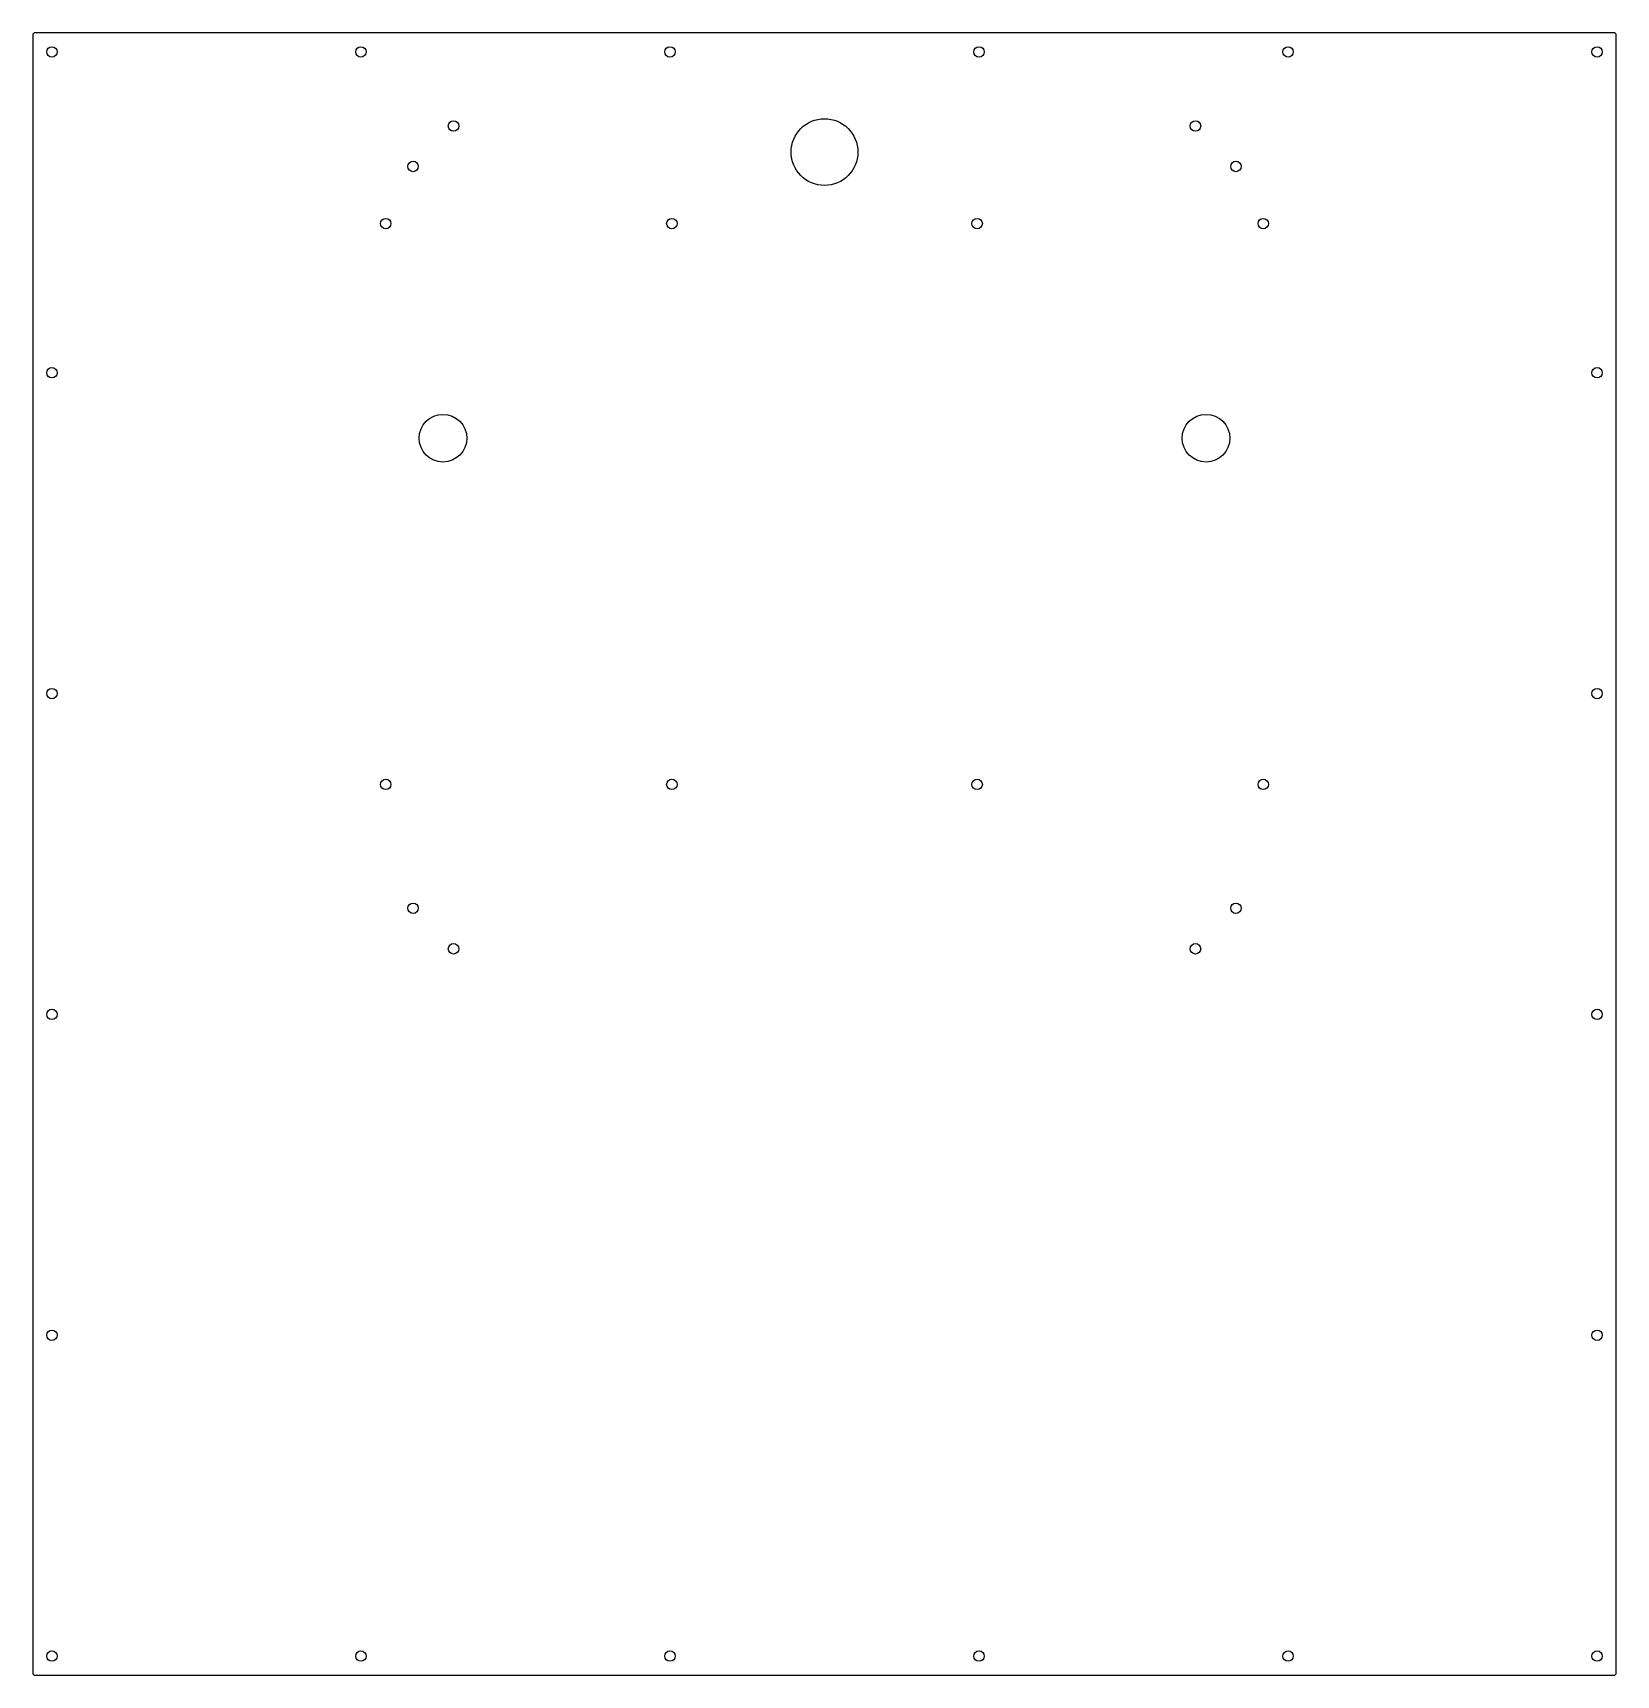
# Model space of a CAD drawing. Header units: millimetres. Extents: x -415 to 415, y -431 to 431.
import ezdxf

# ---------------------------------------------------------------- set-up
doc = ezdxf.new("R2010")
doc.units = ezdxf.units.MM

msp = doc.modelspace()

# ---------------------------------------------------------------- linework, layer by layer
at = {"color": 7, "linetype": 'Continuous', "lineweight": 25}
for p, q in [((-415, 429.5), (-415, -429.5)), ((414, 430.5), (-414, 430.5)), ((415, -429.5), (415, 429.5)), ((-414, -430.5), (414, -430.5))]:
    msp.add_line(p, q, dxfattribs=at)
for centre, radius in [((-405, 420.5), 2.75), ((-243, 420.5), 2.75), ((-81, 420.5), 2.75), ((81, 420.5), 2.75), ((243, 420.5), 2.75), ((405, 420.5), 2.75), ((-194.46, 381.68), 2.75), ((0, 368), 17.5), ((194.46, 381.68), 2.75), ((-215.68, 360.46), 2.75), ((215.68, 360.46), 2.75), ((-230, 330.5), 2.75), ((-80, 330.5), 2.75), ((80, 330.5), 2.75), ((230, 330.5), 2.75), ((-405, 252.3), 2.75), ((405, 252.3), 2.75), ((-200, 218), 12.5), ((200, 218), 12.5), ((-405, 84.1), 2.75), ((405, 84.1), 2.75), ((-230, 36.5), 2.75), ((-80, 36.5), 2.75), ((80, 36.5), 2.75), ((230, 36.5), 2.75), ((-215.68, -28.46), 2.75), ((215.68, -28.46), 2.75), ((-194.46, -49.68), 2.75), ((194.46, -49.68), 2.75), ((-405, -84.1), 2.75), ((405, -84.1), 2.75), ((-405, -252.3), 2.75), ((405, -252.3), 2.75), ((-405, -420.5), 2.75), ((-243, -420.5), 2.75), ((-81, -420.5), 2.75), ((81, -420.5), 2.75), ((243, -420.5), 2.75), ((405, -420.5), 2.75)]:
    msp.add_circle(centre, radius, dxfattribs=at)
for centre, start, end in [((-414, 429.5), 90, 180), ((414, 429.5), 0, 90), ((-414, -429.5), 180, 270), ((414, -429.5), 270, 360)]:
    msp.add_arc(centre, 1, start, end, dxfattribs=at)

doc.saveas('drawing.dxf')
